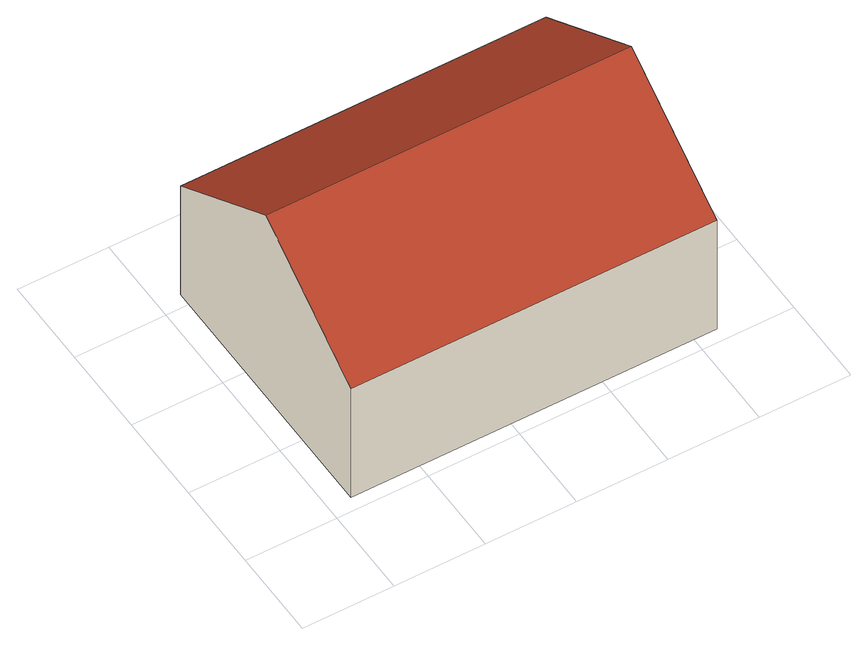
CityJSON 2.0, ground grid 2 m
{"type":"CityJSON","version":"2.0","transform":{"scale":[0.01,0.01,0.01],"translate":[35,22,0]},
"CityObjects":{
"building1":{"type":"Building","attributes":{"measuredHeight":5,"roofType":"gable"},"geometry":[{"type":"Solid","lod":"2","boundaries":[[[[0,1,2,3]],[[0,3,4,5]],[[2,1,6,7]],[[0,5,8,6,1]],[[3,2,7,9,4]],[[5,4,9,8]],[[8,9,7,6]]]],"semantics":{"surfaces":[{"type":"GroundSurface"},{"type":"WallSurface"},{"type":"RoofSurface"}],"values":[[0,1,1,1,1,2,2]]}}]}
},
"vertices":[
[50,30,0],[50,630,0],[850,630,0],[850,30,0],[850,30,300],[50,30,300],[50,630,300],[850,630,300],[50,330,500],[850,330,500]
]}
